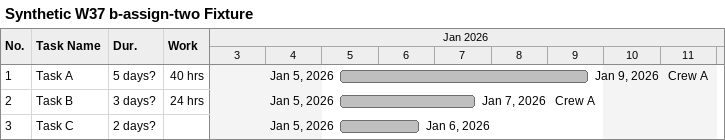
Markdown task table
Synthetic W37 b-assign-two Fixture

| ID | Task | Duration | Start | Finish | Resources | Work (h) |
|---|---|---|---|---|---|---|
| 1 | Task A | 5d? | 2026-01-05 | 2026-01-09 | Crew A | 40 |
| 2 | Task B | 3d? | 2026-01-05 | 2026-01-07 | Crew A | 24 |
| 3 | Task C | 2d? | 2026-01-05 | 2026-01-06 |  |  |
